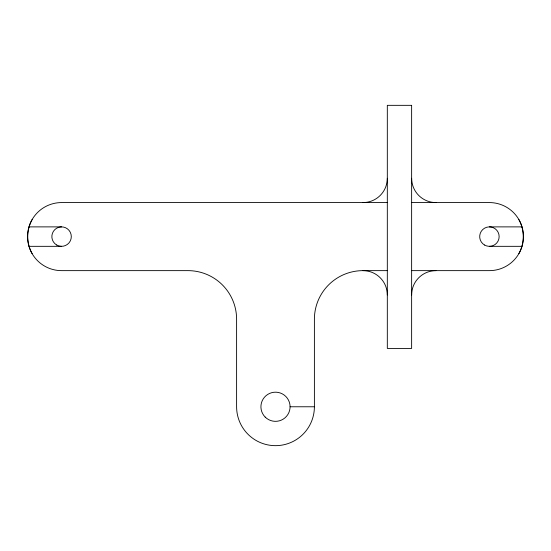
<?xml version="1.0" encoding="UTF-8"?>
<svg xmlns="http://www.w3.org/2000/svg" width="551" height="551" viewBox="0 0 551 551"><rect width="100%" height="100%" fill="white"/><g stroke="black" fill="none" stroke-linecap="round" stroke-linejoin="round"><path stroke-width="0.83" d="M32.11 219.587C26.29 230.07 26.29 243.143 32.11 253.625M518.89 253.625C524.71 243.143 524.71 230.07 518.89 219.587M387.319 202.575L61.581 202.575A34.031 34.031 0 0 0 27.55 236.606A34.031 34.031 0 0 0 61.581 270.637L187.987 270.637A48.619 48.619 0 0 1 236.606 319.256L236.606 406.769A38.894 38.894 0 0 0 275.5 445.663A38.894 38.894 0 0 0 314.394 406.769L314.394 319.256A48.619 48.619 0 0 1 363.013 270.637L387.319 270.637M411.631 202.575L489.419 202.575A34.031 34.031 0 0 1 523.45 236.606A34.031 34.031 0 0 1 489.419 270.637L411.631 270.637M29.086 226.881L61.581 226.881M489.419 226.881L521.914 226.881M29.086 246.331L61.581 246.331M489.419 246.331L521.914 246.331M290.088 406.769L314.394 406.769M411.631 294.95A24.306 24.306 0 0 1 435.937 270.637M363.013 270.637A24.306 24.306 0 0 1 387.319 294.95M387.319 178.262A24.306 24.306 0 0 1 363.013 202.575M435.937 202.575A24.306 24.306 0 0 1 411.631 178.262M411.631 105.337L387.319 105.337L387.319 348.425L411.631 348.425L411.631 105.337M484.556 245.03A9.725 9.725 0 0 0 499.144 236.606A9.725 9.725 0 0 0 484.556 228.183A9.725 9.725 0 0 0 484.556 245.03M56.719 245.03A9.725 9.725 0 0 0 71.306 236.606A9.725 9.725 0 0 0 56.719 228.183A9.725 9.725 0 0 0 56.719 245.03M265.189 417.079A14.588 14.588 0 0 0 289.585 410.543A14.588 14.588 0 0 0 271.726 392.677A14.588 14.588 0 0 0 265.189 417.079"/></g></svg>
